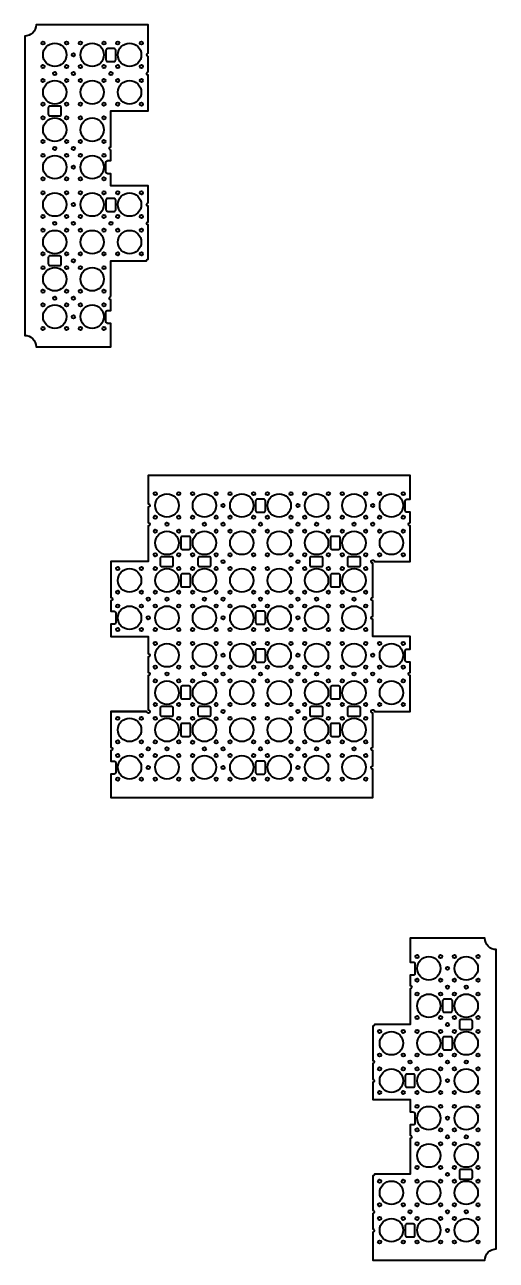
# Model space of a CAD drawing. Header units: millimetres. Extents: x -4815 to 20749, y -4662 to 5111.
# Drawn here: x 3243.98 to 3262.1, y 644.09 to 691.53 of the extents above; entities that cross this region are included whole.
import ezdxf

# ---------------------------------------------------------------- set-up
doc = ezdxf.new("R2010")
doc.units = ezdxf.units.MM
doc.header["$LTSCALE"] = 10
doc.header["$MEASUREMENT"] = 0
doc.layers.add('A-DETL-___2', color=2, linetype='Continuous')

msp = doc.modelspace()

# ---------------------------------------------------------------- linework, layer by layer
at = {"layer": 'A-DETL-___2', "lineweight": 40, "transparency": 33554687}
msp.add_line((3243.977, 691.092), (3243.977, 679.603), dxfattribs=at)
for points in [[(3247.29, 681.092), (3247.29, 682.467), (3248.665, 682.467, -0.414214), (3248.727, 682.529), (3248.727, 683.842, -1), (3248.727, 683.967), (3248.727, 684.56, -1), (3248.727, 684.685), (3248.727, 685.342), (3247.29, 685.342), (3247.29, 685.81), (3247.165, 685.81, -0.414214), (3247.102, 685.873), (3247.102, 686.248, -0.414214), (3247.165, 686.31), (3247.29, 686.31), (3247.29, 686.717, -1), (3247.29, 686.842), (3247.29, 688.217), (3248.727, 688.217), (3248.727, 689.592, -1), (3248.727, 689.717), (3248.727, 690.31, -1), (3248.727, 690.435), (3248.727, 691.529), (3244.415, 691.529, -0.414214), (3243.977, 691.092), (3243.977, 679.603, -0.414214), (3244.415, 679.165), (3244.415, 679.165), (3247.29, 679.165), (3247.29, 680.06), (3247.165, 680.06, -0.414214), (3247.102, 680.123), (3247.102, 680.498, -0.414214), (3247.165, 680.56), (3247.29, 680.56), (3247.29, 680.967, -1)], [(3247.415, 690.112, 0.414214), (3247.477, 690.174), (3247.477, 690.549, 0.414214), (3247.415, 690.612), (3247.165, 690.612, 0.414214), (3247.102, 690.549), (3247.102, 690.174, 0.414214), (3247.165, 690.112)], [(3244.884, 688.092, 0.414214), (3244.946, 688.029), (3245.321, 688.029, 0.414214), (3245.384, 688.092), (3245.384, 688.342, 0.414214), (3245.321, 688.404), (3244.946, 688.404, 0.414214), (3244.884, 688.342)], [(3247.415, 684.362, 0.414214), (3247.477, 684.424), (3247.477, 684.799, 0.414214), (3247.415, 684.862), (3247.165, 684.862, 0.414214), (3247.102, 684.799), (3247.102, 684.424, 0.414214), (3247.165, 684.362)], [(3244.884, 682.342, 0.414214), (3244.946, 682.279), (3245.321, 682.279, 0.414214), (3245.384, 682.342), (3245.384, 682.592, 0.414214), (3245.321, 682.654), (3244.946, 682.654, 0.414214), (3244.884, 682.592)], [(3253.165, 672.81, 0.414214), (3253.227, 672.873), (3253.227, 673.248, 0.414214), (3253.165, 673.31), (3252.915, 673.31, 0.414214), (3252.852, 673.248), (3252.852, 672.873, 0.414214), (3252.915, 672.81)], [(3250.29, 671.384, 0.414214), (3250.352, 671.446), (3250.352, 671.821, 0.414214), (3250.29, 671.884), (3250.04, 671.884, 0.414214), (3249.977, 671.821), (3249.977, 671.446, 0.414214), (3250.04, 671.384)], [(3256.04, 671.384, 0.414214), (3256.102, 671.446), (3256.102, 671.821, 0.414214), (3256.04, 671.884), (3255.79, 671.884, 0.414214), (3255.727, 671.821), (3255.727, 671.446, 0.414214), (3255.79, 671.384)], [(3249.185, 670.79, 0.414214), (3249.248, 670.727), (3249.623, 670.727, 0.414214), (3249.685, 670.79), (3249.685, 671.04, 0.414214), (3249.623, 671.102), (3249.248, 671.102, 0.414214), (3249.185, 671.04)], [(3250.634, 670.79, 0.414214), (3250.696, 670.727), (3251.071, 670.727, 0.414214), (3251.134, 670.79), (3251.134, 671.04, 0.414214), (3251.071, 671.102), (3250.696, 671.102, 0.414214), (3250.634, 671.04)], [(3254.935, 670.79, 0.414214), (3254.998, 670.727), (3255.373, 670.727, 0.414214), (3255.435, 670.79), (3255.435, 671.04, 0.414214), (3255.373, 671.102), (3254.998, 671.102, 0.414214), (3254.935, 671.04)], [(3256.384, 670.79, 0.414214), (3256.446, 670.727), (3256.821, 670.727, 0.414214), (3256.884, 670.79), (3256.884, 671.04, 0.414214), (3256.821, 671.102), (3256.446, 671.102, 0.414214), (3256.384, 671.04)], [(3250.29, 669.946, 0.414214), (3250.352, 670.009), (3250.352, 670.384, 0.414214), (3250.29, 670.446), (3250.04, 670.446, 0.414214), (3249.977, 670.384), (3249.977, 670.009, 0.414214), (3250.04, 669.946)], [(3256.04, 669.946, 0.414214), (3256.102, 670.009), (3256.102, 670.384, 0.414214), (3256.04, 670.446), (3255.79, 670.446, 0.414214), (3255.727, 670.384), (3255.727, 670.009, 0.414214), (3255.79, 669.946)], [(3253.165, 668.509, 0.414214), (3253.227, 668.571), (3253.227, 668.946, 0.414214), (3253.165, 669.009), (3252.915, 669.009, 0.414214), (3252.852, 668.946), (3252.852, 668.571, 0.414214), (3252.915, 668.509)], [(3253.165, 667.06, 0.414214), (3253.227, 667.123), (3253.227, 667.498, 0.414214), (3253.165, 667.56), (3252.915, 667.56, 0.414214), (3252.852, 667.498), (3252.852, 667.123, 0.414214), (3252.915, 667.06)], [(3250.29, 665.645, 0.414214), (3250.352, 665.707), (3250.352, 666.082, 0.414214), (3250.29, 666.145), (3250.04, 666.145, 0.414214), (3249.977, 666.082), (3249.977, 665.707, 0.414214), (3250.04, 665.645)], [(3256.04, 665.645, 0.414214), (3256.102, 665.707), (3256.102, 666.082, 0.414214), (3256.04, 666.145), (3255.79, 666.145, 0.414214), (3255.727, 666.082), (3255.727, 665.707, 0.414214), (3255.79, 665.645)], [(3249.185, 665.04, 0.414214), (3249.248, 664.977), (3249.623, 664.977, 0.414214), (3249.685, 665.04), (3249.685, 665.29, 0.414214), (3249.623, 665.352), (3249.248, 665.352, 0.414214), (3249.185, 665.29)], [(3250.634, 665.04, 0.414214), (3250.696, 664.977), (3251.071, 664.977, 0.414214), (3251.134, 665.04), (3251.134, 665.29, 0.414214), (3251.071, 665.352), (3250.696, 665.352, 0.414214), (3250.634, 665.29)], [(3254.935, 665.04, 0.414214), (3254.998, 664.977), (3255.373, 664.977, 0.414214), (3255.435, 665.04), (3255.435, 665.29, 0.414214), (3255.373, 665.352), (3254.998, 665.352, 0.414214), (3254.935, 665.29)], [(3256.384, 665.04, 0.414214), (3256.446, 664.977), (3256.821, 664.977, 0.414214), (3256.884, 665.04), (3256.884, 665.29, 0.414214), (3256.821, 665.352), (3256.446, 665.352, 0.414214), (3256.384, 665.29)], [(3250.29, 664.207, 0.414214), (3250.352, 664.27), (3250.352, 664.645, 0.414214), (3250.29, 664.707), (3250.04, 664.707, 0.414214), (3249.977, 664.645), (3249.977, 664.27, 0.414214), (3250.04, 664.207)], [(3256.04, 664.207, 0.414214), (3256.102, 664.27), (3256.102, 664.645, 0.414214), (3256.04, 664.707), (3255.79, 664.707, 0.414214), (3255.727, 664.645), (3255.727, 664.27, 0.414214), (3255.79, 664.207)], [(3253.165, 662.759, 0.414214), (3253.227, 662.821), (3253.227, 663.196, 0.414214), (3253.165, 663.259), (3252.915, 663.259, 0.414214), (3252.852, 663.196), (3252.852, 662.821, 0.414214), (3252.915, 662.759)], [(3257.352, 650.926), (3257.352, 650.269), (3258.79, 650.269), (3258.79, 649.79), (3258.915, 649.79, -0.414214), (3258.977, 649.727), (3258.977, 649.352, -0.414214), (3258.915, 649.29), (3258.79, 649.29), (3258.79, 648.894, -1), (3258.79, 648.769), (3258.79, 647.394), (3257.415, 647.394, -0.414214), (3257.352, 647.332), (3257.352, 646.019, -1), (3257.352, 645.894), (3257.352, 645.301, -1), (3257.352, 645.176), (3257.352, 644.093), (3261.665, 644.093, -0.414214), (3262.102, 644.53), (3262.102, 656.019, -0.414214), (3261.665, 656.457), (3258.79, 656.457), (3258.79, 655.54), (3258.915, 655.54, -0.414214), (3258.977, 655.477), (3258.977, 655.102, -0.414214), (3258.915, 655.04), (3258.79, 655.04), (3258.79, 654.644, -1), (3258.79, 654.519), (3258.79, 653.144), (3257.415, 653.144, -0.414214), (3257.352, 653.082), (3257.352, 651.769, -1), (3257.352, 651.644), (3257.352, 651.051, -1)], [(3260.352, 653.613, 0.414214), (3260.415, 653.676), (3260.415, 654.051, 0.414214), (3260.352, 654.113), (3260.102, 654.113, 0.414214), (3260.04, 654.051), (3260.04, 653.676, 0.414214), (3260.102, 653.613)], [(3260.685, 653.019, 0.414214), (3260.748, 652.957), (3261.123, 652.957, 0.414214), (3261.185, 653.019), (3261.185, 653.269, 0.414214), (3261.123, 653.332), (3260.748, 653.332, 0.414214), (3260.685, 653.269)], [(3260.352, 652.176, 0.414214), (3260.415, 652.238), (3260.415, 652.613, 0.414214), (3260.352, 652.676), (3260.102, 652.676, 0.414214), (3260.04, 652.613), (3260.04, 652.238, 0.414214), (3260.102, 652.176)], [(3258.915, 650.738, 0.414214), (3258.977, 650.801), (3258.977, 651.176, 0.414214), (3258.915, 651.238), (3258.665, 651.238, 0.414214), (3258.602, 651.176), (3258.602, 650.801, 0.414214), (3258.665, 650.738)], [(3260.685, 647.269, 0.414214), (3260.748, 647.207), (3261.123, 647.207, 0.414214), (3261.185, 647.269), (3261.185, 647.519, 0.414214), (3261.123, 647.582), (3260.748, 647.582, 0.414214), (3260.685, 647.519)], [(3258.915, 644.988, 0.414214), (3258.977, 645.051), (3258.977, 645.426, 0.414214), (3258.915, 645.488), (3258.665, 645.488, 0.414214), (3258.602, 645.426), (3258.602, 645.051, 0.414214), (3258.665, 644.988)]]:
    msp.add_lwpolyline(points, format="xyb", close=True, dxfattribs=at)
msp.add_lwpolyline([(3247.29, 665.165), (3248.665, 665.165), (3247.29, 665.165), (3247.29, 663.79, -1), (3247.29, 663.665), (3247.29, 663.259), (3247.415, 663.259, -0.414214), (3247.477, 663.196), (3247.477, 662.821, -0.414214), (3247.415, 662.759), (3247.29, 662.759), (3247.29, 661.863), (3257.352, 661.863), (3257.352, 662.946, -1), (3257.352, 663.071), (3257.352, 663.665, -1), (3257.352, 663.79), (3257.352, 665.102, -2.414214), (3257.415, 665.165), (3258.79, 665.165), (3258.79, 666.54, -1), (3258.79, 666.665), (3258.79, 667.06), (3258.665, 667.06, -0.414214), (3258.602, 667.123), (3258.602, 667.498, -0.414214), (3258.665, 667.56), (3258.79, 667.56), (3258.79, 668.04), (3257.352, 668.04), (3257.352, 668.696, -1), (3257.352, 668.821), (3257.352, 669.415, -1), (3257.352, 669.54), (3257.352, 670.852, -2.414214), (3257.415, 670.915), (3258.79, 670.915), (3258.79, 672.29, -1), (3258.79, 672.415), (3258.79, 672.81), (3258.665, 672.81, -0.414214), (3258.602, 672.873), (3258.602, 673.248, -0.414214), (3258.665, 673.31), (3258.79, 673.31), (3258.79, 674.227), (3248.727, 674.227), (3248.727, 673.134, -1), (3248.727, 673.009), (3248.727, 672.415, -1), (3248.727, 672.29), (3248.727, 670.915), (3247.29, 670.915), (3247.29, 669.54, -1), (3247.29, 669.415), (3247.29, 669.009), (3247.415, 669.009, -0.414214), (3247.477, 668.946), (3247.477, 668.571, -0.414214), (3247.415, 668.509), (3247.29, 668.509), (3247.29, 668.04), (3248.727, 668.04), (3248.727, 667.384, -1), (3248.727, 667.259), (3248.727, 666.665, -1), (3248.727, 666.54), (3248.727, 665.227, -2.414214), (3248.665, 665.165)], format="xyb", dxfattribs=at)
for centre, radius in [((3244.681, 690.826), 0.0625), ((3245.134, 690.373), 0.45), ((3245.586, 690.826), 0.0625), ((3246.118, 690.826), 0.0625), ((3246.571, 690.373), 0.45), ((3247.024, 690.826), 0.0625), ((3247.556, 690.826), 0.0625), ((3248.009, 690.373), 0.45), ((3248.461, 690.826), 0.0625), ((3245.852, 690.373), 0.0625), ((3244.681, 689.92), 0.0625), ((3245.586, 689.92), 0.0625), ((3246.118, 689.92), 0.0625), ((3247.024, 689.92), 0.0625), ((3247.556, 689.92), 0.0625), ((3248.461, 689.92), 0.0625), ((3244.681, 689.388), 0.0625), ((3245.134, 688.935), 0.45), ((3245.134, 689.654), 0.0625), ((3245.586, 689.388), 0.0625), ((3245.852, 689.654), 0.0625), ((3246.118, 689.388), 0.0625), ((3246.571, 688.935), 0.45), ((3247.024, 689.388), 0.0625), ((3247.29, 689.654), 0.0625), ((3247.556, 689.388), 0.0625), ((3248.009, 688.935), 0.45), ((3248.461, 689.388), 0.0625), ((3244.681, 688.483), 0.0625), ((3245.586, 688.483), 0.0625), ((3246.118, 688.483), 0.0625), ((3247.024, 688.483), 0.0625), ((3247.556, 688.483), 0.0625), ((3248.461, 688.483), 0.0625), ((3244.681, 687.951), 0.0625), ((3245.134, 687.498), 0.45), ((3245.586, 687.951), 0.0625), ((3246.118, 687.951), 0.0625), ((3246.571, 687.498), 0.45), ((3247.024, 687.951), 0.0625), ((3244.681, 687.045), 0.0625), ((3245.586, 687.045), 0.0625), ((3246.118, 687.045), 0.0625), ((3247.024, 687.045), 0.0625), ((3244.681, 686.513), 0.0625), ((3245.134, 686.06), 0.45), ((3245.134, 686.779), 0.0625), ((3245.586, 686.513), 0.0625), ((3245.852, 686.779), 0.0625), ((3246.118, 686.513), 0.0625), ((3246.571, 686.06), 0.45), ((3247.024, 686.513), 0.0625), ((3245.852, 686.06), 0.0625), ((3244.681, 685.608), 0.0625), ((3245.586, 685.608), 0.0625), ((3246.118, 685.608), 0.0625), ((3247.024, 685.608), 0.0625), ((3244.681, 685.076), 0.0625), ((3245.134, 684.623), 0.45), ((3245.586, 685.076), 0.0625), ((3246.118, 685.076), 0.0625), ((3246.571, 684.623), 0.45), ((3247.024, 685.076), 0.0625), ((3247.556, 685.076), 0.0625), ((3248.009, 684.623), 0.45), ((3248.461, 685.076), 0.0625), ((3245.852, 684.623), 0.0625), ((3244.681, 684.17), 0.0625), ((3245.586, 684.17), 0.0625), ((3246.118, 684.17), 0.0625), ((3247.024, 684.17), 0.0625), ((3247.556, 684.17), 0.0625), ((3248.461, 684.17), 0.0625), ((3244.681, 683.638), 0.0625), ((3245.134, 683.185), 0.45), ((3245.134, 683.904), 0.0625), ((3245.586, 683.638), 0.0625), ((3245.852, 683.904), 0.0625), ((3246.118, 683.638), 0.0625), ((3246.571, 683.185), 0.45), ((3247.024, 683.638), 0.0625), ((3247.29, 683.904), 0.0625), ((3247.556, 683.638), 0.0625), ((3248.009, 683.185), 0.45), ((3248.461, 683.638), 0.0625), ((3244.681, 682.733), 0.0625), ((3245.586, 682.733), 0.0625), ((3246.118, 682.733), 0.0625), ((3247.024, 682.733), 0.0625), ((3247.556, 682.733), 0.0625), ((3248.461, 682.733), 0.0625), ((3244.681, 682.201), 0.0625), ((3245.134, 681.759), 0.45), ((3245.586, 682.201), 0.0625), ((3245.852, 682.467), 0.0625), ((3246.118, 682.201), 0.0625), ((3246.571, 681.759), 0.45), ((3247.024, 682.201), 0.0625), ((3244.681, 681.295), 0.0625), ((3245.586, 681.295), 0.0625), ((3246.118, 681.295), 0.0625), ((3247.024, 681.295), 0.0625), ((3244.681, 680.774), 0.0625), ((3245.134, 680.321), 0.45), ((3245.134, 681.029), 0.0625), ((3245.586, 680.774), 0.0625), ((3245.852, 681.029), 0.0625), ((3246.118, 680.774), 0.0625), ((3246.571, 680.321), 0.45), ((3247.024, 680.774), 0.0625), ((3245.852, 680.31), 0.0625), ((3244.681, 679.869), 0.0625), ((3245.586, 679.869), 0.0625), ((3246.118, 679.869), 0.0625), ((3247.024, 679.869), 0.0625), ((3248.993, 673.524), 0.0625), ((3249.446, 673.071), 0.45), ((3249.899, 673.524), 0.0625), ((3250.431, 673.524), 0.0625), ((3250.884, 673.071), 0.45), ((3251.336, 673.524), 0.0625), ((3251.602, 673.071), 0.0625), ((3251.868, 673.524), 0.0625), ((3252.321, 673.071), 0.45), ((3252.774, 673.524), 0.0625), ((3253.306, 673.524), 0.0625), ((3253.759, 673.071), 0.45), ((3254.211, 673.524), 0.0625), ((3254.477, 673.071), 0.0625), ((3254.743, 673.524), 0.0625), ((3255.196, 673.071), 0.45), ((3255.649, 673.524), 0.0625), ((3255.649, 673.524), 0.0625), ((3256.181, 673.524), 0.0625), ((3256.634, 673.071), 0.45), ((3257.086, 673.524), 0.0625), ((3257.352, 673.071), 0.0625), ((3257.618, 673.524), 0.0625), ((3258.071, 673.071), 0.45), ((3258.524, 673.524), 0.0625), ((3248.993, 672.618), 0.0625), ((3249.899, 672.618), 0.0625), ((3250.431, 672.618), 0.0625), ((3251.336, 672.618), 0.0625), ((3251.868, 672.618), 0.0625), ((3252.774, 672.618), 0.0625), ((3253.306, 672.618), 0.0625), ((3254.211, 672.618), 0.0625), ((3254.743, 672.618), 0.0625), ((3254.743, 672.618), 0.0625), ((3255.649, 672.618), 0.0625), ((3256.181, 672.618), 0.0625), ((3257.086, 672.618), 0.0625), ((3257.618, 672.618), 0.0625), ((3258.524, 672.618), 0.0625), ((3249.446, 672.352), 0.0625), ((3250.884, 672.352), 0.0625), ((3251.602, 672.352), 0.0625), ((3253.04, 672.352), 0.0625), ((3254.477, 672.352), 0.0625), ((3255.196, 672.352), 0.0625), ((3256.634, 672.352), 0.0625), ((3257.352, 672.352), 0.0625), ((3248.993, 672.086), 0.0625), ((3249.446, 671.634), 0.45), ((3249.899, 672.086), 0.0625), ((3250.431, 672.086), 0.0625), ((3250.884, 671.634), 0.45), ((3251.336, 672.086), 0.0625), ((3251.868, 672.086), 0.0625), ((3252.321, 671.634), 0.45), ((3252.774, 672.086), 0.0625), ((3253.306, 672.086), 0.0625), ((3253.759, 671.634), 0.45), ((3254.211, 672.086), 0.0625), ((3254.743, 672.086), 0.0625), ((3255.196, 671.634), 0.45), ((3255.649, 672.086), 0.0625), ((3256.181, 672.086), 0.0625), ((3256.634, 671.634), 0.45), ((3257.086, 672.086), 0.0625), ((3257.618, 672.086), 0.0625), ((3258.071, 671.634), 0.45), ((3258.524, 672.086), 0.0625), ((3248.993, 671.181), 0.0625), ((3249.899, 671.181), 0.0625), ((3250.431, 671.181), 0.0625), ((3251.336, 671.181), 0.0625), ((3251.868, 671.181), 0.0625), ((3252.774, 671.181), 0.0625), ((3253.306, 671.181), 0.0625), ((3254.211, 671.181), 0.0625), ((3254.743, 671.181), 0.0625), ((3255.649, 671.181), 0.0625), ((3256.181, 671.181), 0.0625), ((3257.086, 671.181), 0.0625), ((3257.618, 671.181), 0.0625), ((3258.524, 671.181), 0.0625), ((3251.602, 670.915), 0.0625), ((3254.477, 670.915), 0.0625), ((3247.556, 670.649), 0.0625), ((3248.009, 670.196), 0.45), ((3248.461, 670.649), 0.0625), ((3248.993, 670.649), 0.0625), ((3249.446, 670.196), 0.45), ((3249.899, 670.649), 0.0625), ((3250.431, 670.649), 0.0625), ((3250.884, 670.196), 0.45), ((3251.336, 670.649), 0.0625), ((3251.868, 670.649), 0.0625), ((3252.321, 670.196), 0.45), ((3252.774, 670.649), 0.0625), ((3253.306, 670.649), 0.0625), ((3253.759, 670.196), 0.45), ((3254.211, 670.649), 0.0625), ((3254.743, 670.649), 0.0625), ((3255.196, 670.196), 0.45), ((3255.649, 670.649), 0.0625), ((3256.181, 670.649), 0.0625), ((3256.634, 670.196), 0.45), ((3257.086, 670.649), 0.0625), ((3247.556, 669.743), 0.0625), ((3248.461, 669.743), 0.0625), ((3248.993, 669.743), 0.0625), ((3249.899, 669.743), 0.0625), ((3250.431, 669.743), 0.0625), ((3251.336, 669.743), 0.0625), ((3251.868, 669.743), 0.0625), ((3252.774, 669.743), 0.0625), ((3253.306, 669.743), 0.0625), ((3254.211, 669.743), 0.0625), ((3254.743, 669.743), 0.0625), ((3255.649, 669.743), 0.0625), ((3256.181, 669.743), 0.0625), ((3257.086, 669.743), 0.0625), ((3248.727, 669.477), 0.0625), ((3249.446, 669.477), 0.0625), ((3250.884, 669.477), 0.0625), ((3251.602, 669.477), 0.0625), ((3253.04, 669.477), 0.0625), ((3254.477, 669.477), 0.0625), ((3255.196, 669.477), 0.0625), ((3256.634, 669.477), 0.0625), ((3247.556, 669.211), 0.0625), ((3248.009, 668.759), 0.45), ((3248.461, 669.211), 0.0625), ((3248.993, 669.211), 0.0625), ((3249.446, 668.759), 0.45), ((3249.899, 669.211), 0.0625), ((3250.431, 669.211), 0.0625), ((3250.884, 668.759), 0.45), ((3251.336, 669.211), 0.0625), ((3251.868, 669.211), 0.0625), ((3252.321, 668.759), 0.45), ((3252.774, 669.211), 0.0625), ((3253.306, 669.211), 0.0625), ((3253.759, 668.759), 0.45), ((3254.211, 669.211), 0.0625), ((3254.743, 669.211), 0.0625), ((3255.196, 668.759), 0.45), ((3255.649, 669.211), 0.0625), ((3256.181, 669.211), 0.0625), ((3256.634, 668.759), 0.45), ((3257.086, 669.211), 0.0625), ((3248.727, 668.759), 0.0625), ((3251.602, 668.759), 0.0625), ((3254.477, 668.759), 0.0625), ((3247.556, 668.306), 0.0625), ((3248.461, 668.306), 0.0625), ((3248.993, 668.306), 0.0625), ((3249.899, 668.306), 0.0625), ((3250.431, 668.306), 0.0625), ((3251.336, 668.306), 0.0625), ((3251.868, 668.306), 0.0625), ((3252.774, 668.306), 0.0625), ((3253.306, 668.306), 0.0625), ((3254.211, 668.306), 0.0625), ((3254.743, 668.306), 0.0625), ((3255.649, 668.306), 0.0625), ((3256.181, 668.306), 0.0625), ((3257.086, 668.306), 0.0625), ((3248.993, 667.774), 0.0625), ((3249.446, 667.321), 0.45), ((3249.899, 667.774), 0.0625), ((3250.431, 667.774), 0.0625), ((3250.884, 667.321), 0.45), ((3251.336, 667.774), 0.0625), ((3251.868, 667.774), 0.0625), ((3252.321, 667.321), 0.45), ((3252.774, 667.774), 0.0625), ((3253.306, 667.774), 0.0625), ((3253.759, 667.321), 0.45), ((3254.211, 667.774), 0.0625), ((3254.743, 667.774), 0.0625), ((3255.196, 667.321), 0.45), ((3255.649, 667.774), 0.0625), ((3256.181, 667.774), 0.0625), ((3256.634, 667.321), 0.45), ((3257.086, 667.774), 0.0625), ((3257.618, 667.774), 0.0625), ((3258.071, 667.321), 0.45), ((3258.524, 667.774), 0.0625), ((3251.602, 667.321), 0.0625), ((3254.477, 667.321), 0.0625), ((3257.352, 667.321), 0.0625), ((3248.993, 666.868), 0.0625), ((3249.446, 666.602), 0.0625), ((3249.899, 666.868), 0.0625), ((3250.431, 666.868), 0.0625), ((3250.884, 666.602), 0.0625), ((3251.336, 666.868), 0.0625), ((3251.602, 666.602), 0.0625), ((3251.868, 666.868), 0.0625), ((3252.774, 666.868), 0.0625), ((3253.04, 666.602), 0.0625), ((3253.306, 666.868), 0.0625), ((3254.211, 666.868), 0.0625), ((3254.477, 666.602), 0.0625), ((3254.743, 666.868), 0.0625), ((3255.196, 666.602), 0.0625), ((3255.649, 666.868), 0.0625), ((3256.181, 666.868), 0.0625), ((3256.634, 666.602), 0.0625), ((3257.086, 666.868), 0.0625), ((3257.352, 666.602), 0.0625), ((3257.618, 666.868), 0.0625), ((3258.524, 666.868), 0.0625), ((3248.993, 666.336), 0.0625), ((3249.446, 665.884), 0.45), ((3249.899, 666.336), 0.0625), ((3250.431, 666.336), 0.0625), ((3250.884, 665.884), 0.45), ((3251.336, 666.336), 0.0625), ((3251.868, 666.336), 0.0625), ((3252.321, 665.884), 0.45), ((3252.774, 666.336), 0.0625), ((3253.306, 666.336), 0.0625), ((3253.759, 665.884), 0.45), ((3254.211, 666.336), 0.0625), ((3254.743, 666.336), 0.0625), ((3255.196, 665.884), 0.45), ((3255.649, 666.336), 0.0625), ((3256.181, 666.336), 0.0625), ((3256.634, 665.884), 0.45), ((3257.086, 666.336), 0.0625), ((3257.618, 666.336), 0.0625), ((3258.071, 665.884), 0.45), ((3258.524, 666.336), 0.0625), ((3248.993, 665.431), 0.0625), ((3249.899, 665.431), 0.0625), ((3250.431, 665.431), 0.0625), ((3251.336, 665.431), 0.0625), ((3251.602, 665.165), 0.0625), ((3251.868, 665.431), 0.0625), ((3252.774, 665.431), 0.0625), ((3253.306, 665.431), 0.0625), ((3254.211, 665.431), 0.0625), ((3254.477, 665.165), 0.0625), ((3254.743, 665.431), 0.0625), ((3255.649, 665.431), 0.0625), ((3256.181, 665.431), 0.0625), ((3257.086, 665.431), 0.0625), ((3257.618, 665.431), 0.0625), ((3258.524, 665.431), 0.0625), ((3247.556, 664.899), 0.0625), ((3248.009, 664.457), 0.45), ((3248.461, 664.899), 0.0625), ((3248.993, 664.899), 0.0625), ((3249.446, 664.457), 0.45), ((3249.899, 664.899), 0.0625), ((3250.431, 664.899), 0.0625), ((3250.884, 664.457), 0.45), ((3251.336, 664.888), 0.0625), ((3251.868, 664.899), 0.0625), ((3252.321, 664.457), 0.45), ((3252.774, 664.899), 0.0625), ((3253.306, 664.899), 0.0625), ((3253.759, 664.457), 0.45), ((3254.211, 664.899), 0.0625), ((3254.743, 664.899), 0.0625), ((3255.196, 664.457), 0.45), ((3255.649, 664.899), 0.0625), ((3256.181, 664.899), 0.0625), ((3256.634, 664.457), 0.45), ((3257.086, 664.899), 0.0625), ((3247.556, 663.993), 0.0625), ((3248.461, 663.993), 0.0625), ((3248.727, 663.727), 0.0625), ((3248.993, 663.993), 0.0625), ((3249.446, 663.727), 0.0625), ((3249.899, 663.993), 0.0625), ((3250.431, 663.982), 0.0625), ((3250.884, 663.727), 0.0625), ((3251.336, 663.993), 0.0625), ((3251.602, 663.727), 0.0625), ((3251.868, 663.993), 0.0625), ((3252.774, 663.993), 0.0625), ((3253.04, 663.727), 0.0625), ((3253.306, 663.993), 0.0625), ((3254.211, 663.993), 0.0625), ((3254.477, 663.727), 0.0625), ((3254.743, 663.993), 0.0625), ((3255.196, 663.727), 0.0625), ((3255.649, 663.993), 0.0625), ((3256.181, 663.993), 0.0625), ((3256.634, 663.727), 0.0625), ((3257.086, 663.993), 0.0625), ((3247.556, 663.472), 0.0625), ((3248.009, 663.02), 0.45), ((3248.461, 663.472), 0.0625), ((3248.993, 663.472), 0.0625), ((3249.446, 663.02), 0.45), ((3249.899, 663.472), 0.0625), ((3250.431, 663.472), 0.0625), ((3250.884, 663.02), 0.45), ((3251.336, 663.472), 0.0625), ((3251.868, 663.472), 0.0625), ((3252.321, 663.02), 0.45), ((3252.774, 663.472), 0.0625), ((3253.306, 663.472), 0.0625), ((3253.759, 663.02), 0.45), ((3254.211, 663.472), 0.0625), ((3254.743, 663.472), 0.0625), ((3255.196, 663.02), 0.45), ((3255.649, 663.472), 0.0625), ((3256.181, 663.472), 0.0625), ((3256.634, 663.02), 0.45), ((3257.086, 663.472), 0.0625), ((3248.727, 663.009), 0.0625), ((3251.602, 663.009), 0.0625), ((3254.477, 663.009), 0.0625), ((3247.556, 662.567), 0.0625), ((3248.461, 662.567), 0.0625), ((3248.993, 662.567), 0.0625), ((3249.899, 662.567), 0.0625), ((3250.431, 662.567), 0.0625), ((3251.336, 662.567), 0.0625), ((3251.868, 662.567), 0.0625), ((3252.774, 662.567), 0.0625), ((3253.306, 662.567), 0.0625), ((3254.211, 662.567), 0.0625), ((3254.743, 662.567), 0.0625), ((3255.649, 662.567), 0.0625), ((3256.181, 662.567), 0.0625), ((3257.086, 662.567), 0.0625), ((3259.056, 655.753), 0.0625), ((3259.509, 655.301), 0.45), ((3259.961, 655.753), 0.0625), ((3260.493, 655.753), 0.0625), ((3260.946, 655.301), 0.45), ((3261.399, 655.753), 0.0625), ((3260.227, 655.301), 0.0625), ((3259.056, 654.848), 0.0625), ((3259.961, 654.848), 0.0625), ((3260.227, 654.582), 0.0625), ((3260.493, 654.848), 0.0625), ((3260.946, 654.582), 0.0625), ((3261.399, 654.848), 0.0625), ((3259.056, 654.316), 0.0625), ((3259.509, 653.863), 0.45), ((3259.961, 654.316), 0.0625), ((3260.493, 654.316), 0.0625), ((3260.946, 653.863), 0.45), ((3261.399, 654.316), 0.0625), ((3259.056, 653.41), 0.0625), ((3259.961, 653.41), 0.0625), ((3260.227, 653.144), 0.0625), ((3260.493, 653.41), 0.0625), ((3261.399, 653.41), 0.0625), ((3257.618, 652.878), 0.0625), ((3258.071, 652.426), 0.45), ((3258.524, 652.878), 0.0625), ((3259.056, 652.878), 0.0625), ((3259.509, 652.426), 0.45), ((3259.961, 652.878), 0.0625), ((3260.493, 652.878), 0.0625), ((3260.946, 652.426), 0.45), ((3261.399, 652.878), 0.0625), ((3257.618, 651.973), 0.0625), ((3258.524, 651.973), 0.0625), ((3259.056, 651.973), 0.0625), ((3259.961, 651.973), 0.0625), ((3260.493, 651.973), 0.0625), ((3261.399, 651.973), 0.0625), ((3257.618, 651.441), 0.0625), ((3258.071, 650.988), 0.45), ((3258.524, 651.441), 0.0625), ((3258.79, 651.707), 0.0625), ((3259.056, 651.441), 0.0625), ((3259.509, 650.988), 0.45), ((3259.961, 651.441), 0.0625), ((3260.227, 651.707), 0.0625), ((3260.493, 651.441), 0.0625), ((3260.946, 650.988), 0.45), ((3260.946, 651.707), 0.0625), ((3261.399, 651.441), 0.0625), ((3261.399, 651.441), 0.0625), ((3260.227, 650.988), 0.0625), ((3257.618, 650.535), 0.0625), ((3258.524, 650.535), 0.0625), ((3259.056, 650.535), 0.0625), ((3259.961, 650.535), 0.0625), ((3260.493, 650.535), 0.0625), ((3260.493, 650.535), 0.0625), ((3261.399, 650.535), 0.0625), ((3259.056, 650.003), 0.0625), ((3259.509, 649.551), 0.45), ((3259.961, 650.003), 0.0625), ((3260.493, 650.003), 0.0625), ((3260.946, 649.551), 0.45), ((3261.399, 650.003), 0.0625), ((3260.227, 649.551), 0.0625), ((3259.056, 649.098), 0.0625), ((3259.961, 649.098), 0.0625), ((3260.493, 649.098), 0.0625), ((3261.399, 649.098), 0.0625), ((3259.056, 648.566), 0.0625), ((3259.509, 648.113), 0.45), ((3259.961, 648.566), 0.0625), ((3260.227, 648.832), 0.0625), ((3260.493, 648.566), 0.0625), ((3260.946, 648.113), 0.45), ((3260.946, 648.832), 0.0625), ((3261.399, 648.566), 0.0625), ((3259.056, 647.66), 0.0625), ((3259.961, 647.66), 0.0625), ((3260.493, 647.66), 0.0625), ((3261.399, 647.66), 0.0625), ((3257.618, 647.128), 0.0625), ((3258.071, 646.687), 0.45), ((3258.524, 647.128), 0.0625), ((3258.524, 647.128), 0.0625), ((3259.056, 647.128), 0.0625), ((3259.509, 646.687), 0.45), ((3259.961, 647.128), 0.0625), ((3260.227, 647.394), 0.0625), ((3260.493, 647.128), 0.0625), ((3260.946, 646.687), 0.45), ((3261.399, 647.128), 0.0625), ((3257.618, 646.223), 0.0625), ((3257.618, 646.223), 0.0625), ((3258.524, 646.223), 0.0625), ((3259.056, 646.223), 0.0625), ((3259.961, 646.223), 0.0625), ((3260.493, 646.223), 0.0625), ((3261.399, 646.223), 0.0625), ((3257.618, 645.702), 0.0625), ((3258.071, 645.249), 0.45), ((3258.524, 645.702), 0.0625), ((3258.79, 645.957), 0.0625), ((3259.056, 645.702), 0.0625), ((3259.509, 645.249), 0.45), ((3259.961, 645.702), 0.0625), ((3260.227, 645.957), 0.0625), ((3260.493, 645.702), 0.0625), ((3260.946, 645.249), 0.45), ((3260.946, 645.957), 0.0625), ((3261.399, 645.702), 0.0625), ((3260.227, 645.238), 0.0625), ((3257.618, 644.796), 0.0625), ((3258.524, 644.796), 0.0625), ((3259.056, 644.796), 0.0625), ((3259.961, 644.796), 0.0625), ((3260.493, 644.796), 0.0625), ((3261.399, 644.796), 0.0625)]:
    msp.add_circle(centre, radius, dxfattribs=at)

doc.saveas('drawing.dxf')
